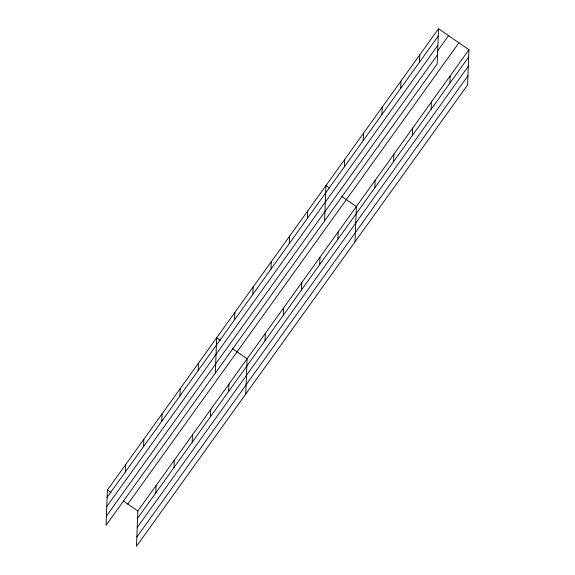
<?xml version="1.0" encoding="UTF-8"?>
<svg xmlns="http://www.w3.org/2000/svg" width="575" height="575" viewBox="0 0 575 575"><rect width="100%" height="100%" fill="white"/><g stroke="black" fill="none" stroke-linecap="round" stroke-linejoin="round"><path stroke-width="0.86" d="M438.502 28.75L107.41 490.022L106.052 525.298L437.151 64.026L438.502 28.75L468.948 49.702L467.59 84.978L136.498 546.25L137.849 510.974L468.948 49.702M125.336 471.989L125.623 464.65M143.549 446.617L143.829 439.286M155.782 492.933L156.062 485.602M161.762 421.245L162.042 413.914M173.988 467.561L174.268 460.23M179.968 395.873L180.248 388.542M192.201 442.197L192.481 434.858M198.181 370.508L198.461 363.17M210.407 416.825L210.694 409.493M215.316 373.082L216.674 337.805L220.261 340.271M228.62 391.453L228.9 384.122M234.6 319.765L234.88 312.433M245.755 394.033L247.113 358.75L232.631 348.788M252.813 294.393L253.093 287.062M265.039 340.716L265.319 333.378M271.019 269.028L271.299 261.69M283.252 315.344L283.533 308.013M289.232 243.656L289.512 236.325M301.458 289.973L301.746 282.641M307.438 218.284L307.726 210.953M319.671 264.601L319.952 257.269M324.58 220.865L325.932 185.581L329.518 188.054M337.884 239.236L338.165 231.905M344.411 166.779L344.698 159.447M355.019 241.809L356.371 206.533L341.895 196.564M363.177 140.638L363.457 133.307M374.85 187.723L375.137 180.392M381.937 114.497L382.217 107.166M393.616 161.589L393.897 154.251M400.696 88.363L400.983 81.025M412.376 135.448L412.656 128.117M419.463 62.222L419.743 54.891M431.142 109.308L431.423 101.976M449.902 83.167L450.182 75.835M107.13 497.353L438.222 36.081M106.778 506.575L437.87 45.303M437.086 51.635L448.55 35.664M106.411 516.077L437.503 54.805M127.808 504.059L458.9 42.787M137.569 518.305L468.661 57.033M137.217 527.527L468.309 66.254M136.85 537.028L467.942 75.756M107.41 490.022L110.997 492.495M123.366 501.005L137.849 510.974"/></g></svg>
